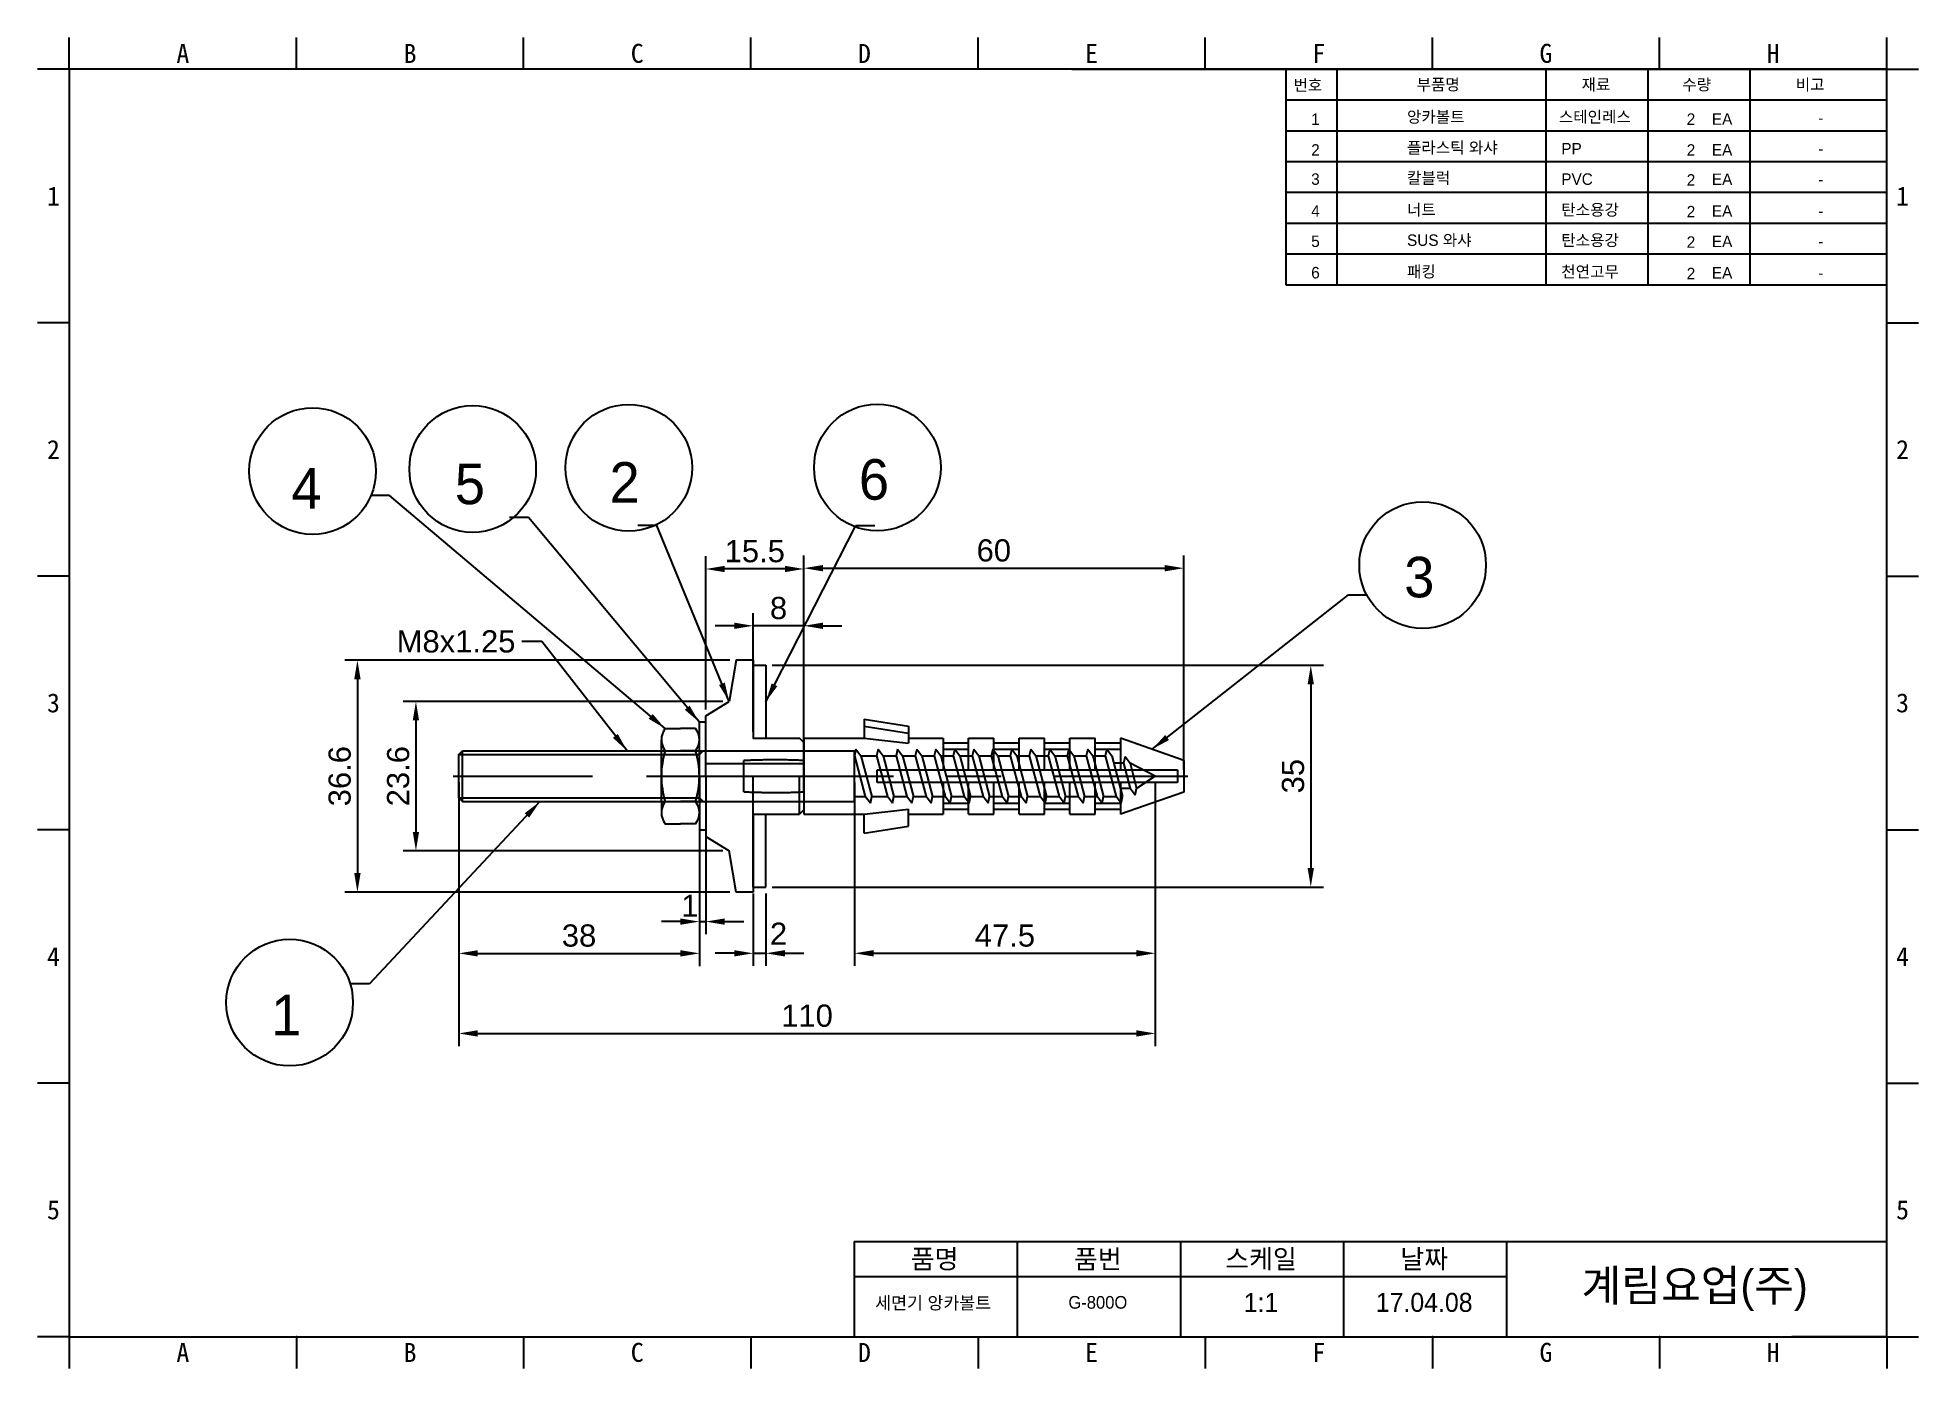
# Model space of a CAD drawing. Header units: millimetres. Extents: x 550 to 847, y 68 to 278.
import ezdxf

# ---------------------------------------------------------------- set-up
doc = ezdxf.new("R2010")
doc.units = ezdxf.units.MM
doc.header["$MEASUREMENT"] = 0
doc.linetypes.add('CENTER', pattern=[47.5, 22, -8.5, 8.5, -8.5])
doc.linetypes.add('CENTERX2', pattern=[101.6, 63.5, -12.7, 12.7, -12.7])
for name, color, linetype in [('2', 2, 'Continuous'), ('CEN', 1, 'CENTER'), ('DIM', 2, 'Continuous'), ('FORM', 7, 'Continuous'), ('OUT_G', 6, 'Continuous'), ('TEXT', 2, 'Continuous'), ('WORK', 4, 'Continuous'), ('WORK01', 254, 'Continuous'), ('WORK02', 5, 'Continuous'), ('WORK03', 211, 'Continuous')]:
    doc.layers.add(name, color=color, linetype=linetype)
doc.styles.add('Arial', font='arial.ttf')
doc.dimstyles.new('ISO-25', dxfattribs={"dimtxt": 3.5, "dimasz": 3, "dimexe": 2, "dimexo": 1, "dimgap": 1, "dimtad": 1, "dimtoh": 1, "dimzin": 1, "dimdsep": 46, "dimtxsty": 'Arial', "dimcen": 0, "dimadec": 1, "dimazin": 0, "dimtfac": 1, "dimtdec": 4, "dimtix": 1, "dimtmove": 1, "dimatfit": 3, "dimfxl": 0, "dimtolj": 1, "dimtzin": 1, "dimarcsym": 0})

# ---------------------------------------------------------------- blocks, each defined once
blk = doc.blocks.new('SDFCVXVCVER')
at = {"color": 0, "linetype": 'ByBlock', "lineweight": -2}
for p, q in [((2932.24, -305.44), (2934.64, -305.44)), ((2937.04, -305.44), (2934.64, -305.44)), ((2931.64, -316.94), (2931.64, -307.19)), ((2937.64, -316.94), (2937.64, -307.19)), ((2932.24, -308.94), (2934.64, -308.94)), ((2937.04, -308.94), (2934.64, -308.94)), ((2937.64, -312.94), (2937.64, -308.94)), ((2937.64, -312.94), (2937.64, -316.94)), ((2931.64, -316.94), (2931.64, -318.69)), ((2932.24, -316.94), (2934.64, -316.94)), ((2937.04, -316.94), (2934.64, -316.94)), ((2937.64, -316.94), (2937.64, -318.69)), ((2932.24, -320.44), (2934.64, -320.44)), ((2937.04, -320.44), (2934.64, -320.44))]:
    blk.add_line(p, q, dxfattribs=at)
for centre, radius, start, end in [((2934.49, -307.19), 2.85, 142.1507, 217.8493), ((2934.78, -307.19), 2.85, 322.1507, 37.8493), ((2945.27, -312.94), 13.63, 162.9385, 197.0615), ((2924, -312.94), 13.63, 342.9385, 17.0615), ((2934.49, -318.69), 2.85, 142.1507, 217.8493), ((2934.78, -318.69), 2.85, 322.1507, 37.8493)]:
    blk.add_arc(centre, radius, start, end, dxfattribs=at)
blk = doc.blocks.new('*D1')
at = {"layer": 'Defpoints', "color": 0}
for p in [(617, 161.95), (655, 161.95), (655, 133.99)]:
    blk.add_point(p, dxfattribs=at)
at = {"layer": 'DIM', "color": 0, "lineweight": -2}
for p, q in [((617, 160.95), (617, 131.99)), ((655, 160.95), (655, 131.99)), ((620, 133.99), (652, 133.99))]:
    blk.add_line(p, q, dxfattribs=at)
at = {"layer": 'DIM', "color": 0}
for points in [[(620, 134.49), (620, 133.49), (617, 133.99)], [(652, 134.49), (652, 133.49), (655, 133.99)]]:
    blk.add_solid(points, dxfattribs=at)
at = {"layer": 'DIM', "color": 0, "insert": (636, 136.78), "char_height": 3.5, "attachment_point": 5, "style": 'Arial'}
blk.add_mtext('\\A1;38', dxfattribs=at)
blk = doc.blocks.new('*D2')
at = {"layer": 'Defpoints', "color": 0}
for p in [(727, 161.95), (617, 158.55), (727, 121.35)]:
    blk.add_point(p, dxfattribs=at)
at = {"layer": 'DIM', "color": 0, "lineweight": -2}
for p, q in [((727, 160.95), (727, 119.35)), ((617, 157.55), (617, 119.35)), ((620, 121.35), (724, 121.35))]:
    blk.add_line(p, q, dxfattribs=at)
at = {"layer": 'DIM', "color": 0}
for points in [[(620, 121.85), (620, 120.85), (617, 121.35)], [(724, 121.85), (724, 120.85), (727, 121.35)]]:
    blk.add_solid(points, dxfattribs=at)
at = {"layer": 'DIM', "color": 0, "insert": (672, 124.14), "char_height": 3.5, "attachment_point": 5, "style": 'Arial'}
blk.add_mtext('\\A1;110', dxfattribs=at)
blk = doc.blocks.new('*D3')
at = {"layer": 'Defpoints', "color": 0}
for p in [(663.5, 185.68), (663.5, 167.95), (671.5, 167.28)]:
    blk.add_point(p, dxfattribs=at)
at = {"layer": 'DIM', "color": 0, "lineweight": -2}
for p, q in [((663.5, 168.95), (663.5, 187.68)), ((671.5, 168.28), (671.5, 187.68)), ((660.5, 185.68), (657.5, 185.68)), ((671.5, 185.68), (663.5, 185.68)), ((674.5, 185.68), (677.5, 185.68))]:
    blk.add_line(p, q, dxfattribs=at)
at = {"layer": 'DIM', "color": 0}
for points in [[(660.5, 186.18), (660.5, 185.18), (663.5, 185.68)], [(674.5, 186.18), (674.5, 185.18), (671.5, 185.68)]]:
    blk.add_solid(points, dxfattribs=at)
at = {"layer": 'DIM', "color": 0, "insert": (667.5, 188.47), "char_height": 3.5, "attachment_point": 5, "style": 'Arial'}
blk.add_mtext('\\A1;8', dxfattribs=at)
blk = doc.blocks.new('*D4')
at = {"layer": 'Defpoints', "color": 0}
for p in [(663.5, 144.45), (665.5, 144.45), (665.5, 134)]:
    blk.add_point(p, dxfattribs=at)
at = {"layer": 'DIM', "color": 0, "lineweight": -2}
for p, q in [((663.5, 143.45), (663.5, 132)), ((665.5, 143.45), (665.5, 132)), ((660.5, 134), (657.5, 134)), ((663.5, 134), (665.5, 134)), ((668.5, 134), (671.5, 134))]:
    blk.add_line(p, q, dxfattribs=at)
at = {"layer": 'DIM', "color": 0}
for points in [[(660.5, 134.5), (660.5, 133.5), (663.5, 134)], [(668.5, 134.5), (668.5, 133.5), (665.5, 134)]]:
    blk.add_solid(points, dxfattribs=at)
at = {"layer": 'DIM', "color": 0, "insert": (667.5, 137.09), "char_height": 3.5, "attachment_point": 5, "style": 'Arial'}
blk.add_mtext('\\A1;2', dxfattribs=at)
blk = doc.blocks.new('*D5')
at = {"layer": 'Defpoints', "color": 0}
for p in [(731.5, 194.77), (671.5, 161.95), (731.5, 161.95)]:
    blk.add_point(p, dxfattribs=at)
at = {"layer": 'DIM', "color": 0, "lineweight": -2}
for p, q in [((671.5, 162.95), (671.5, 196.77)), ((731.5, 162.95), (731.5, 196.77)), ((674.5, 194.77), (728.5, 194.77))]:
    blk.add_line(p, q, dxfattribs=at)
at = {"layer": 'DIM', "color": 0}
for points in [[(674.5, 195.27), (674.5, 194.27), (671.5, 194.77)], [(728.5, 195.27), (728.5, 194.27), (731.5, 194.77)]]:
    blk.add_solid(points, dxfattribs=at)
at = {"layer": 'DIM', "color": 0, "insert": (701.5, 197.56), "char_height": 3.5, "attachment_point": 5, "style": 'Arial'}
blk.add_mtext('\\A1;60', dxfattribs=at)
blk = doc.blocks.new('*D6')
at = {"layer": 'Defpoints', "color": 0}
for p in [(656, 194.65), (656, 171.45), (671.5, 167.28)]:
    blk.add_point(p, dxfattribs=at)
at = {"layer": 'DIM', "color": 0, "lineweight": -2}
for p, q in [((656, 172.45), (656, 196.65)), ((671.5, 168.28), (671.5, 196.65)), ((668.5, 194.65), (659, 194.65))]:
    blk.add_line(p, q, dxfattribs=at)
at = {"layer": 'DIM', "color": 0}
for points in [[(659, 195.15), (659, 194.15), (656, 194.65)], [(668.5, 195.15), (668.5, 194.15), (671.5, 194.65)]]:
    blk.add_solid(points, dxfattribs=at)
at = {"layer": 'DIM', "color": 0, "insert": (663.75, 197.44), "char_height": 3.5, "attachment_point": 5, "style": 'Arial'}
blk.add_mtext('\\A1;15.5', dxfattribs=at)
blk = doc.blocks.new('*D7')
at = {"layer": 'Defpoints', "color": 0}
for p in [(660.8, 180.25), (601, 143.65), (660.8, 143.65)]:
    blk.add_point(p, dxfattribs=at)
at = {"layer": 'DIM', "color": 0, "lineweight": -2}
for p, q in [((659.8, 180.25), (599, 180.25)), ((601, 177.25), (601, 146.65)), ((659.8, 143.65), (599, 143.65))]:
    blk.add_line(p, q, dxfattribs=at)
at = {"layer": 'DIM', "color": 0}
for points in [[(600.5, 177.25), (601.5, 177.25), (601, 180.25)], [(600.5, 146.65), (601.5, 146.65), (601, 143.65)]]:
    blk.add_solid(points, dxfattribs=at)
at = {"layer": 'DIM', "color": 0, "insert": (598.21, 161.95), "char_height": 3.5, "attachment_point": 5, "rotation": 90, "style": 'Arial'}
blk.add_mtext('\\A1;36.6', dxfattribs=at)
blk = doc.blocks.new('*D8')
at = {"layer": 'Defpoints', "color": 0}
for p in [(659.7, 173.75), (610.24, 150.15), (659.7, 150.15)]:
    blk.add_point(p, dxfattribs=at)
at = {"layer": 'DIM', "color": 0, "lineweight": -2}
for p, q in [((658.7, 173.75), (608.24, 173.75)), ((610.24, 170.75), (610.24, 153.15)), ((658.7, 150.15), (608.24, 150.15))]:
    blk.add_line(p, q, dxfattribs=at)
at = {"layer": 'DIM', "color": 0}
for points in [[(609.74, 170.75), (610.74, 170.75), (610.24, 173.75)], [(609.74, 153.15), (610.74, 153.15), (610.24, 150.15)]]:
    blk.add_solid(points, dxfattribs=at)
at = {"layer": 'DIM', "color": 0, "insert": (607.45, 161.95), "char_height": 3.5, "attachment_point": 5, "rotation": 90, "style": 'Arial'}
blk.add_mtext('\\A1;23.6', dxfattribs=at)
blk = doc.blocks.new('*D9')
at = {"layer": 'Defpoints', "color": 0}
for p in [(665.5, 179.45), (665.5, 144.45), (751.55, 144.45)]:
    blk.add_point(p, dxfattribs=at)
at = {"layer": 'DIM', "color": 0, "lineweight": -2}
for p, q in [((666.5, 179.45), (753.55, 179.45)), ((751.55, 176.45), (751.55, 147.45)), ((666.5, 144.45), (753.55, 144.45))]:
    blk.add_line(p, q, dxfattribs=at)
at = {"layer": 'DIM', "color": 0}
for points in [[(751.05, 176.45), (752.05, 176.45), (751.55, 179.45)], [(751.05, 147.45), (752.05, 147.45), (751.55, 144.45)]]:
    blk.add_solid(points, dxfattribs=at)
at = {"layer": 'DIM', "color": 0, "insert": (748.76, 161.95), "char_height": 3.5, "attachment_point": 5, "rotation": 90, "style": 'Arial'}
blk.add_mtext('\\A1;35', dxfattribs=at)
blk = doc.blocks.new('*D10')
at = {"layer": 'Defpoints', "color": 0}
for p in [(679.5, 161.95), (727, 161.95), (727, 134)]:
    blk.add_point(p, dxfattribs=at)
at = {"layer": 'DIM', "color": 0, "lineweight": -2}
for p, q in [((679.5, 160.95), (679.5, 132)), ((727, 160.95), (727, 132)), ((682.5, 134), (724, 134))]:
    blk.add_line(p, q, dxfattribs=at)
at = {"layer": 'DIM', "color": 0}
for points in [[(682.5, 134.5), (682.5, 133.5), (679.5, 134)], [(724, 134.5), (724, 133.5), (727, 134)]]:
    blk.add_solid(points, dxfattribs=at)
at = {"layer": 'DIM', "color": 0, "insert": (703.25, 136.78), "char_height": 3.5, "attachment_point": 5, "style": 'Arial'}
blk.add_mtext('\\A1;47.5', dxfattribs=at)
blk = doc.blocks.new('*D11')
at = {"layer": 'Defpoints', "color": 0}
for p in [(655, 153.45), (656, 153.45), (656, 139)]:
    blk.add_point(p, dxfattribs=at)
at = {"layer": 'DIM', "color": 0, "lineweight": -2}
for p, q in [((655, 152.45), (655, 137)), ((656, 152.45), (656, 137)), ((652, 139), (649, 139)), ((655, 139), (656, 139)), ((659, 139), (662, 139))]:
    blk.add_line(p, q, dxfattribs=at)
at = {"layer": 'DIM', "color": 0}
for points in [[(652, 139.5), (652, 138.5), (655, 139)], [(659, 139.5), (659, 138.5), (656, 139)]]:
    blk.add_solid(points, dxfattribs=at)
at = {"layer": 'DIM', "color": 0, "insert": (653.5, 141.51), "char_height": 3.5, "attachment_point": 5, "style": 'Arial'}
blk.add_mtext('\\A1;1', dxfattribs=at)

msp = doc.modelspace()

# ---------------------------------------------------------------- linework, layer by layer
at = {"color": 7}
for p, q in [((713.798, 273.5), (842.5, 273.5)), ((747.597, 239.515), (788.674, 239.515)), ((788.674, 239.515), (842.5, 239.515))]:
    msp.add_line(p, q, dxfattribs=at)
at = {"color": 0, "linetype": 'ByBlock', "lineweight": -2}
for p, q in [((747.597, 273.5), (747.597, 239.515)), ((842.5, 254.099), (842.5, 273.5)), ((747.597, 268.667), (788.674, 268.667)), ((788.674, 268.667), (842.5, 268.667))]:
    msp.add_line(p, q, dxfattribs=at)
at = {"color": 9, "linetype": 'Continuous'}
for p, q in [((755.651, 273.5), (755.651, 239.515)), ((788.674, 273.5), (788.674, 239.515)), ((804.783, 273.5), (804.783, 239.515)), ((820.891, 273.5), (820.891, 239.515)), ((747.597, 263.811), (788.674, 263.811)), ((788.674, 263.811), (842.5, 263.811)), ((747.597, 258.955), (788.674, 258.955)), ((788.674, 258.955), (842.5, 258.955))]:
    msp.add_line(p, q, dxfattribs=at)
at = {"color": 9}
for p, q in [((747.597, 254.095), (788.674, 254.095)), ((788.674, 254.095), (842.5, 254.095)), ((747.597, 249.235), (788.674, 249.235)), ((788.674, 249.235), (842.5, 249.235)), ((747.597, 244.375), (788.674, 244.375)), ((788.674, 244.375), (842.5, 244.375))]:
    msp.add_line(p, q, dxfattribs=at)
at = {"layer": 'CEN', "linetype": 'CENTER'}
msp.add_open_spline([(616.138, 161.951), (674.136, 161.951), (732.134, 161.951)], degree=2, dxfattribs=at)
at = {"layer": 'FORM'}
for p, q in [((555.5, 273.5), (555.5, 278.5)), ((591.375, 273.5), (591.375, 278.5)), ((627.25, 273.5), (627.25, 278.5)), ((663.125, 273.5), (663.125, 278.5)), ((699, 273.5), (699, 278.5)), ((734.875, 273.5), (734.875, 278.5)), ((770.75, 273.5), (770.75, 278.5)), ((806.625, 273.5), (806.625, 278.5)), ((842.5, 273.5), (842.5, 278.5)), ((555.5, 273.5), (550.5, 273.5)), ((842.5, 273.5), (555.5, 273.5)), ((555.5, 273.5), (555.5, 73.5)), ((797.5, 273.5), (812.5, 273.5)), ((827.5, 273.5), (812.5, 273.5)), ((842.5, 73.5), (842.5, 273.5)), ((842.5, 273.5), (847.5, 273.5)), ((555.5, 233.5), (550.5, 233.5)), ((842.5, 233.5), (847.5, 233.5)), ((555.5, 193.5), (550.5, 193.5)), ((842.5, 193.5), (847.5, 193.5)), ((555.5, 153.5), (550.5, 153.5)), ((842.5, 153.5), (847.5, 153.5)), ((555.5, 113.5), (550.5, 113.5)), ((842.5, 113.5), (847.5, 113.5)), ((679.421, 88.5), (842.5, 88.5)), ((679.421, 88.5), (679.421, 73.5)), ((705.191, 88.5), (705.191, 73.5)), ((730.961, 88.5), (730.961, 73.5)), ((756.73, 88.5), (756.73, 73.5)), ((782.5, 73.5), (782.5, 88.5)), ((782.5, 73.5), (782.5, 88.5)), ((679.421, 83), (782.5, 83)), ((555.5, 73.5), (550.5, 73.5)), ((555.5, 73.5), (842.5, 73.5)), ((555.5, 73.5), (555.5, 68.5)), ((555.5, 73.5), (580.5, 73.5)), ((591.375, 73.5), (591.375, 68.5)), ((627.25, 73.5), (627.25, 68.5)), ((663.125, 73.5), (663.125, 68.5)), ((699, 73.5), (699, 68.5)), ((734.875, 73.5), (734.875, 68.5)), ((770.75, 73.5), (770.75, 68.5)), ((806.625, 73.5), (806.625, 68.5)), ((842.5, 73.5), (827.5, 73.5)), ((842.5, 73.5), (842.5, 68.5)), ((842.5, 73.5), (847.5, 73.5))]:
    msp.add_line(p, q, dxfattribs=at)
for p in [(555.5, 233.5), (555.5, 193.5), (555.5, 153.5), (555.5, 113.5), (591.375, 73.5), (770.75, 73.5), (806.625, 73.5)]:
    msp.add_point(p, dxfattribs=at)
at = {"layer": 'OUT_G'}
for centre in [(593.924, 210.096), (619.201, 210.425), (643.843, 210.617), (683.105, 210.663), (769.218, 195.256), (590.301, 126.221)]:
    msp.add_circle(centre, 10, dxfattribs=at)
at = {"layer": 'WORK'}
for p, q in [((617, 165.351), (617.6, 165.951)), ((617, 165.351), (655, 165.351)), ((617, 158.551), (617, 165.351)), ((617.6, 157.951), (617.6, 165.951)), ((617.6, 165.951), (679.5, 165.951)), ((654.4, 165.951), (652, 165.951)), ((655, 165.351), (655.6, 165.951)), ((655, 157.951), (655, 165.951)), ((655.6, 165.951), (658.902, 165.951)), ((662, 159.485), (662, 164.416)), ((671.5, 159.485), (671.5, 164.416)), ((679.722, 166.201), (679.486, 165.151)), ((679.486, 165.151), (681.201, 158.751)), ((679.5, 157.951), (679.5, 165.951)), ((679.722, 166.201), (680.521, 165.151)), ((680.521, 165.151), (682.984, 165.151)), ((680.521, 165.151), (682.236, 158.751)), ((683.221, 166.201), (682.984, 165.151)), ((682.984, 165.151), (684.699, 158.751)), ((683.221, 166.201), (684.02, 165.151)), ((684.02, 165.151), (686.057, 165.151)), ((684.02, 165.151), (685.735, 158.751)), ((686.293, 166.201), (686.057, 165.151)), ((686.057, 165.151), (687.772, 158.751)), ((686.293, 166.201), (687.092, 165.151)), ((687.092, 165.151), (689.083, 165.151)), ((687.092, 165.151), (688.807, 158.751)), ((689.319, 166.201), (689.083, 165.151)), ((689.083, 165.151), (690.798, 158.751)), ((689.319, 166.201), (690.118, 165.151)), ((690.118, 165.151), (691.833, 158.751)), ((690.118, 165.151), (692.083, 165.151)), ((692.319, 166.201), (692.083, 165.151)), ((692.083, 165.151), (693.798, 158.751)), ((692.319, 166.201), (693.118, 165.151)), ((693.118, 165.151), (695.083, 165.151)), ((693.118, 165.151), (694.833, 158.751)), ((695.319, 166.201), (695.083, 165.151)), ((695.083, 165.151), (696.798, 158.751)), ((695.319, 166.201), (696.118, 165.151)), ((696.118, 165.151), (698.083, 165.151)), ((696.118, 165.151), (697.833, 158.751)), ((698.319, 166.201), (698.083, 165.151)), ((698.083, 165.151), (699.798, 158.751)), ((698.319, 166.201), (699.118, 165.151)), ((699.118, 165.151), (701.083, 165.151)), ((699.118, 165.151), (700.833, 158.751)), ((701.319, 166.201), (701.083, 165.151)), ((701.083, 165.151), (702.798, 158.751)), ((701.319, 166.201), (702.118, 165.151)), ((702.118, 165.151), (703.833, 158.751)), ((702.118, 165.151), (704.083, 165.151)), ((704.319, 166.201), (704.083, 165.151)), ((704.083, 165.151), (705.798, 158.751)), ((704.319, 166.201), (705.118, 165.151)), ((705.118, 165.151), (707.083, 165.151)), ((705.118, 165.151), (706.833, 158.751)), ((707.319, 166.201), (707.083, 165.151)), ((707.083, 165.151), (708.798, 158.751)), ((707.319, 166.201), (708.118, 165.151)), ((708.118, 165.151), (710.083, 165.151)), ((708.118, 165.151), (709.833, 158.751)), ((710.319, 166.201), (710.083, 165.151)), ((710.083, 165.151), (711.798, 158.751)), ((710.319, 166.201), (711.118, 165.151)), ((711.118, 165.151), (713.083, 165.151)), ((711.118, 165.151), (712.833, 158.751)), ((713.319, 166.201), (713.083, 165.151)), ((713.083, 165.151), (714.798, 158.751)), ((713.319, 166.201), (714.118, 165.151)), ((714.118, 165.151), (715.833, 158.751)), ((714.118, 165.151), (716.083, 165.151)), ((716.319, 166.201), (716.083, 165.151)), ((716.083, 165.151), (717.798, 158.751)), ((716.319, 166.201), (717.118, 165.151)), ((717.118, 165.151), (719.083, 165.151)), ((717.118, 165.151), (718.833, 158.751)), ((719.319, 166.201), (719.083, 165.151)), ((719.083, 165.151), (720.798, 158.751)), ((719.319, 166.201), (720.118, 165.151)), ((720.118, 165.151), (721.833, 158.751)), ((721.994, 163.991), (720.429, 163.991)), ((722.23, 165.041), (721.994, 163.991)), ((721.994, 163.991), (723.005, 159.983)), ((722.23, 165.041), (723.029, 163.991)), ((723.029, 163.991), (724.04, 159.983)), ((727, 161.951), (723.029, 163.991)), ((727, 161.951), (724.04, 159.983)), ((617, 158.551), (655, 158.551)), ((617, 158.551), (617.6, 157.951)), ((617.6, 157.951), (679.5, 157.951)), ((655, 158.551), (655.6, 157.951)), ((655.6, 157.951), (658.902, 157.951)), ((679.5, 158.751), (681.201, 158.751)), ((682, 157.701), (681.201, 158.751)), ((682, 157.701), (682.236, 158.751)), ((682.236, 158.751), (684.699, 158.751)), ((685.498, 157.701), (684.699, 158.751)), ((685.498, 157.701), (685.735, 158.751)), ((685.735, 158.751), (687.772, 158.751)), ((688.571, 157.701), (687.772, 158.751)), ((688.571, 157.701), (688.807, 158.751)), ((688.807, 158.751), (690.798, 158.751)), ((691.597, 157.701), (690.798, 158.751)), ((691.597, 157.701), (691.833, 158.751)), ((691.833, 158.751), (693.798, 158.751)), ((694.597, 157.701), (693.798, 158.751)), ((694.597, 157.701), (694.833, 158.751)), ((694.833, 158.751), (696.798, 158.751)), ((697.597, 157.701), (696.798, 158.751)), ((697.597, 157.701), (697.833, 158.751)), ((697.833, 158.751), (699.798, 158.751)), ((700.597, 157.701), (699.798, 158.751)), ((700.597, 157.701), (700.833, 158.751)), ((700.833, 158.751), (702.798, 158.751)), ((703.597, 157.701), (702.798, 158.751)), ((703.597, 157.701), (703.833, 158.751)), ((703.833, 158.751), (705.798, 158.751)), ((706.597, 157.701), (705.798, 158.751)), ((706.597, 157.701), (706.833, 158.751)), ((706.833, 158.751), (708.798, 158.751)), ((709.597, 157.701), (708.798, 158.751)), ((709.597, 157.701), (709.833, 158.751)), ((709.833, 158.751), (711.798, 158.751)), ((712.597, 157.701), (711.798, 158.751)), ((712.597, 157.701), (712.833, 158.751)), ((712.833, 158.751), (714.798, 158.751)), ((715.597, 157.701), (714.798, 158.751)), ((715.597, 157.701), (715.833, 158.751)), ((715.833, 158.751), (717.798, 158.751)), ((718.597, 157.701), (717.798, 158.751)), ((718.597, 157.701), (718.833, 158.751)), ((718.833, 158.751), (720.798, 158.751)), ((721.597, 157.701), (720.798, 158.751)), ((723.005, 159.983), (721.503, 159.983)), ((721.597, 157.701), (721.833, 158.751)), ((723.804, 158.933), (723.005, 159.983)), ((723.804, 158.933), (724.04, 159.983))]:
    msp.add_line(p, q, dxfattribs=at)
for points in [[(671.5, 164.416), (667.556, 164.633), (662, 164.416)], [(662, 159.485), (667.556, 159.269), (671.5, 159.485)]]:
    msp.add_rational_spline(points, [1, 0.999064632773, 1], degree=2, dxfattribs=at)
at = {"layer": 'WORK01'}
for p, q in [((681, 170.951), (681, 167.951)), ((681, 170.951), (688, 169.847)), ((681, 169.847), (688, 168.744)), ((688, 169.847), (688, 167.172)), ((671.5, 167.951), (681, 167.951)), ((681, 167.951), (688, 167.172)), ((688, 167.951), (693.5, 167.951)), ((693.5, 167.951), (693.5, 166.193)), ((697.5, 167.148), (693.5, 167.148)), ((697.5, 166.193), (697.5, 167.951)), ((697.5, 167.951), (701.5, 167.951)), ((701.5, 166.193), (701.5, 167.951)), ((705.5, 167.148), (701.5, 167.148)), ((705.5, 166.193), (705.5, 167.951)), ((705.5, 167.951), (709.5, 167.951)), ((709.5, 166.193), (709.5, 167.951)), ((713.5, 167.148), (709.5, 167.148)), ((713.5, 166.193), (713.5, 167.951)), ((713.5, 167.951), (717.5, 167.951)), ((717.5, 166.193), (717.5, 167.951)), ((721.5, 167.148), (717.5, 167.148)), ((721.5, 167.951), (721.5, 166.193)), ((731.5, 164.451), (721.5, 167.951)), ((693.5, 166.193), (697.5, 166.193)), ((693.5, 166.193), (693.5, 162.951)), ((697.5, 163.708), (697.5, 166.193)), ((697.5, 162.951), (697.5, 163.708)), ((701.5, 163.708), (701.5, 166.193)), ((701.5, 166.193), (705.5, 166.193)), ((701.5, 162.951), (701.5, 163.708)), ((705.5, 163.708), (705.5, 166.193)), ((705.5, 162.951), (705.5, 163.708)), ((709.5, 163.708), (709.5, 166.193)), ((709.5, 166.193), (713.5, 166.193)), ((709.5, 162.951), (709.5, 163.708)), ((713.5, 163.708), (713.5, 166.193)), ((713.5, 162.951), (713.5, 163.708)), ((717.5, 163.708), (717.5, 166.193)), ((717.5, 166.193), (721.5, 166.193)), ((717.5, 162.951), (717.5, 163.708)), ((721.5, 166.193), (721.5, 162.951)), ((731.5, 164.451), (731.5, 159.451)), ((683.1, 160.951), (683.1, 162.951)), ((683.1, 162.951), (693.5, 162.951)), ((693.5, 160.951), (683.1, 160.951)), ((693.5, 162.951), (697.5, 162.951)), ((693.5, 160.951), (693.5, 157.708)), ((697.5, 160.951), (693.5, 160.951)), ((697.5, 162.951), (701.5, 162.951)), ((697.5, 160.193), (697.5, 160.951)), ((701.5, 160.951), (697.5, 160.951)), ((701.5, 162.951), (705.5, 162.951)), ((701.5, 160.193), (701.5, 160.951)), ((705.5, 160.951), (701.5, 160.951)), ((705.5, 162.951), (709.5, 162.951)), ((705.5, 160.193), (705.5, 160.951)), ((709.5, 160.951), (705.5, 160.951)), ((709.5, 162.951), (713.5, 162.951)), ((709.5, 160.193), (709.5, 160.951)), ((713.5, 160.951), (709.5, 160.951)), ((713.5, 162.951), (717.5, 162.951)), ((713.5, 160.193), (713.5, 160.951)), ((717.5, 160.951), (713.5, 160.951)), ((717.5, 162.951), (721.5, 162.951)), ((717.5, 160.193), (717.5, 160.951)), ((721.5, 160.951), (717.5, 160.951)), ((721.5, 160.951), (721.5, 157.708)), ((730.5, 162.951), (730.5, 160.951)), ((693.5, 157.708), (693.5, 155.951)), ((693.5, 157.708), (697.5, 157.708)), ((697.5, 157.708), (697.5, 160.193)), ((697.5, 155.951), (697.5, 157.708)), ((701.5, 157.708), (701.5, 160.193)), ((701.5, 155.951), (701.5, 157.708)), ((701.5, 157.708), (705.5, 157.708)), ((705.5, 157.708), (705.5, 160.193)), ((705.5, 155.951), (705.5, 157.708)), ((709.5, 157.708), (709.5, 160.193)), ((709.5, 155.951), (709.5, 157.708)), ((709.5, 157.708), (713.5, 157.708)), ((713.5, 157.708), (713.5, 160.193)), ((713.5, 155.951), (713.5, 157.708)), ((717.5, 157.708), (717.5, 160.193)), ((717.5, 157.708), (721.5, 157.708)), ((717.5, 155.951), (717.5, 157.708)), ((731.5, 159.451), (721.5, 155.951)), ((721.5, 157.708), (721.5, 155.951)), ((671.5, 155.951), (681, 155.951)), ((681, 155.951), (688, 156.729)), ((681, 152.951), (681, 155.951)), ((688, 154.054), (688, 156.729)), ((688, 155.951), (693.5, 155.951)), ((693.5, 156.753), (697.5, 156.753)), ((697.5, 155.951), (701.5, 155.951)), ((701.5, 156.753), (705.5, 156.753)), ((705.5, 155.951), (709.5, 155.951)), ((709.5, 156.753), (713.5, 156.753)), ((713.5, 155.951), (717.5, 155.951)), ((717.5, 156.753), (721.5, 156.753)), ((681, 152.951), (688, 154.054))]:
    msp.add_line(p, q, dxfattribs=at)
msp.add_open_spline([(671.5, 167.951), (671.5, 161.951), (671.5, 155.951)], degree=2, dxfattribs=at)
for points in [[(721.5, 162.951), (727.702, 162.951), (730.5, 162.951)], [(730.5, 160.951), (727.702, 160.951), (721.5, 160.951)]]:
    msp.add_rational_spline(points, [1, 1.07497883791, 1], degree=2, dxfattribs=at)
at = {"layer": 'WORK02'}
for p, q in [((663.5, 180.251), (663.5, 167.951)), ((656, 161.951), (656, 171.451)), ((663.5, 167.951), (670.833, 167.951)), ((671.5, 167.284), (670.833, 167.951)), ((671.5, 161.951), (671.5, 167.284)), ((656, 163.951), (671.5, 163.951)), ((656, 161.951), (656, 152.451)), ((663.5, 155.951), (663.5, 161.951)), ((670.833, 155.951), (670.833, 161.951)), ((671.5, 161.951), (671.5, 156.617)), ((663.5, 155.951), (663.5, 143.651)), ((663.5, 155.951), (670.833, 155.951)), ((671.5, 156.617), (670.833, 155.951))]:
    msp.add_line(p, q, dxfattribs=at)
at = {"layer": 'WORK02', "linetype": 'CENTER'}
msp.add_line((654.961, 161.951), (671.5, 161.951), dxfattribs=at)
at = {"layer": 'WORK02'}
for points in [[(663.5, 180.251), (660.8, 180.251), (659.7, 173.751)], [(656, 171.451), (659.7, 173.751)], [(656, 152.451), (659.7, 150.151)], [(663.5, 143.651), (660.8, 143.651), (659.7, 150.151)]]:
    msp.add_lwpolyline(points, dxfattribs=at)
at = {"layer": 'WORK03'}
for p, q in [((663.5, 179.451), (665.5, 179.451)), ((665.5, 179.451), (665.5, 167.951)), ((655, 161.951), (655, 170.451)), ((656, 170.451), (655, 170.451)), ((656, 161.951), (656, 170.451)), ((655, 161.951), (655, 153.451)), ((656, 161.951), (656, 153.451)), ((665.5, 144.451), (665.5, 155.951)), ((656, 153.451), (655, 153.451)), ((663.5, 144.451), (665.5, 144.451))]:
    msp.add_line(p, q, dxfattribs=at)
for points in [[(663.5, 179.451), (663.5, 167.951), (665.5, 167.951)], [(663.5, 144.451), (663.5, 155.951), (665.5, 155.951)]]:
    msp.add_lwpolyline(points, dxfattribs=at)

# ---------------------------------------------------------------- block references
at = {"layer": 'WORK02'}
msp.add_blockref('SDFCVXVCVER', (-2282.635, 474.895), dxfattribs=at)

# ---------------------------------------------------------------- texts
at = {"layer": '2', "color": 2, "char_height": 1.81223, "attachment_point": 7, "line_spacing_factor": 0.963855}
for s, insert, width in [('\\fﾸﾼ\uffc0ﾺ ﾰ￭ﾵ\ufff1;번호', (748.817, 269.949), 6.26515), ('\\fﾸﾼ\uffc0ﾺ ﾰ￭ﾵ\ufff1;부품명', (768.259, 269.995), 8.80228), ('\\fﾸﾼ\uffc0ﾺ ﾰ￭ﾵ\ufff1;재료', (794.311, 269.995), 6.48521), ('\\fﾸﾼ\uffc0ﾺ ﾰ￭ﾵ\ufff1;수량', (810.219, 269.995), 6.52404), ('\\fﾸﾼ\uffc0ﾺ ﾰ￭ﾵ\ufff1;비고', (828.14, 269.995), 6.34282)]:
    msp.add_mtext(s, dxfattribs=dict(at, insert=insert, width=width))
at = {"layer": '2', "char_height": 1.81223, "attachment_point": 7, "line_spacing_factor": 0.963855}
for s, insert, width in [('\\fﾸﾼ\uffc0ﾺ ﾰ￭ﾵ\ufff1;1', (751.616, 264.736), 2.83485), ('\\fﾸﾼ\uffc0ﾺ ﾰ￭ﾵ\ufff1;앙카볼트', (766.747, 264.898), 11.41707), ('\\fﾸﾼ\uffc0ﾺ ﾰ￭ﾵ\ufff1;스테인레스', (790.723, 264.898), 14.00597), ('\\fﾸﾼ\uffc0ﾺ ﾰ￭ﾵ\ufff1;2', (810.916, 264.736), 2.92546), ('\\fﾸﾼ\uffc0ﾺ ﾰ￭ﾵ\ufff1;EA', (814.89, 264.749), 4.50469), ('\\fﾸﾼ\uffc0ﾺ ﾰ￭ﾵ\ufff1;-', (831.688, 264.937), 2.51124), ('\\fﾸﾼ\uffc0ﾺ ﾰ￭ﾵ\ufff1;2', (751.616, 259.868), 2.92546), ('\\fﾸﾼ\uffc0ﾺ ﾰ￭ﾵ\ufff1;플라스틱 와샤', (766.747, 260.03), 17.43627), ('\\fﾸﾼ\uffc0ﾺ ﾰ￭ﾵ\ufff1;PP', (791.109, 260.069), 4.33642), ('\\fﾸﾼ\uffc0ﾺ ﾰ￭ﾵ\ufff1;2', (810.916, 259.868), 2.92546), ('\\fﾸﾼ\uffc0ﾺ ﾰ￭ﾵ\ufff1;EA', (814.89, 259.881), 4.50469), ('\\fﾸﾼ\uffc0ﾺ ﾰ￭ﾵ\ufff1;-', (831.688, 260.069), 2.51124), ('\\fﾸﾼ\uffc0ﾺ ﾰ￭ﾵ\ufff1;3', (751.616, 255.244), 2.86074), ('\\fﾸﾼ\uffc0ﾺ ﾰ￭ﾵ\ufff1;칼블럭', (766.747, 255.244), 8.7505), ('\\fﾸﾼ\uffc0ﾺ ﾰ￭ﾵ\ufff1;PVC', (791.109, 255.244), 6.05804), ('\\fﾸﾼ\uffc0ﾺ ﾰ￭ﾵ\ufff1;2', (810.916, 255.142), 2.92546), ('\\fﾸﾼ\uffc0ﾺ ﾰ￭ﾵ\ufff1;EA', (814.89, 255.244), 4.50469), ('\\fﾸﾼ\uffc0ﾺ ﾰ￭ﾵ\ufff1;-', (831.688, 255.244), 2.51124), ('\\fﾸﾼ\uffc0ﾺ ﾰ￭ﾵ\ufff1;너트', (766.747, 250.238), 6.31693), ('\\fﾸﾼ\uffc0ﾺ ﾰ￭ﾵ\ufff1;탄소용강', (791.109, 250.238), 11.3394), ('\\fﾸﾼ\uffc0ﾺ ﾰ￭ﾵ\ufff1;4', (751.616, 250.238), 3.09374), ('\\fﾸﾼ\uffc0ﾺ ﾰ￭ﾵ\ufff1;2', (810.916, 250.137), 2.92546), ('\\fﾸﾼ\uffc0ﾺ ﾰ￭ﾵ\ufff1;EA', (814.89, 250.238), 4.50469), ('\\fﾸﾼ\uffc0ﾺ ﾰ￭ﾵ\ufff1;-', (831.688, 250.238), 2.51124), ('\\fﾸﾼ\uffc0ﾺ ﾰ￭ﾵ\ufff1;5', (751.616, 245.437), 2.82191), ('\\fﾸﾼ\uffc0ﾺ ﾰ￭ﾵ\ufff1;SUS 와샤', (766.747, 245.437), 11.92191), ('\\fﾸﾼ\uffc0ﾺ ﾰ￭ﾵ\ufff1;탄소용강', (791.109, 245.437), 11.3394), ('\\fﾸﾼ\uffc0ﾺ ﾰ￭ﾵ\ufff1;2', (810.916, 245.335), 2.92546), ('\\fﾸﾼ\uffc0ﾺ ﾰ￭ﾵ\ufff1;EA', (814.89, 245.437), 4.50469), ('\\fﾸﾼ\uffc0ﾺ ﾰ￭ﾵ\ufff1;-', (831.688, 245.437), 2.51124), ('\\fﾸﾼ\uffc0ﾺ ﾰ￭ﾵ\ufff1;6', (751.616, 240.476), 2.95135), ('\\fﾸﾼ\uffc0ﾺ ﾰ￭ﾵ\ufff1;패킹', (766.747, 240.476), 6.32987), ('\\fﾸﾼ\uffc0ﾺ ﾰ￭ﾵ\ufff1;천연고무', (791.109, 240.476), 11.46885), ('\\fﾸﾼ\uffc0ﾺ ﾰ￭ﾵ\ufff1;2', (810.916, 240.374), 2.92546), ('\\fﾸﾼ\uffc0ﾺ ﾰ￭ﾵ\ufff1;EA', (814.89, 240.476), 4.50469), ('\\fﾸﾼ\uffc0ﾺ ﾰ￭ﾵ\ufff1;-', (831.688, 240.476), 2.51124)]:
    msp.add_mtext(s, dxfattribs=dict(at, insert=insert, width=width))
at = {"layer": 'DIM', "insert": (625.95, 184.972), "char_height": 3.5, "width": 21.59036, "attachment_point": 3, "line_spacing_factor": 0.963855}
msp.add_mtext('\\fArial;M8x1.25', dxfattribs=at)
at = {"layer": 'FORM', "char_height": 3, "attachment_point": 5}
for s, width, insert in [('A', 5, (573.437, 276)), ('B', 5, (609.312, 276)), ('C', 5, (645.187, 276)), ('D', 5, (681.062, 276)), ('E', 5, (716.937, 276)), ('F', 5, (752.812, 276)), ('G', 5, (788.687, 276)), ('H', 5, (824.562, 276)), ('1', 40, (553, 253.5)), ('1', 40, (845, 253.5)), ('2', 40, (553, 213.5)), ('2', 40, (845, 213.5)), ('3', 40, (553, 173.5)), ('3', 40, (845, 173.5)), ('4', 40, (553, 133.5)), ('4', 40, (845, 133.5)), ('5', 40, (553, 93.5)), ('5', 40, (845, 93.5)), ('A', 5, (573.437, 71)), ('B', 5, (609.312, 71)), ('C', 5, (645.187, 71)), ('D', 5, (681.062, 71)), ('E', 5, (716.937, 71)), ('F', 5, (752.812, 71)), ('G', 5, (788.687, 71)), ('H', 5, (824.562, 71))]:
    msp.add_mtext_dynamic_manual_height_columns(s, width=width, gutter_width=12.5, heights=[0], dxfattribs=dict(at, insert=insert))
at = {"layer": 'OUT_G', "char_height": 6.4, "attachment_point": 7, "line_spacing_factor": 0.963855}
for s, insert, width in [('\\fﾸﾼ\uffc0ﾺ ﾰ￭ﾵ\ufff1;5', (616.386, 204.783), 9.96571), ('\\fﾸﾼ\uffc0ﾺ ﾰ￭ﾵ\ufff1;2', (640.819, 205.112), 10.33143), ('\\fﾸﾼ\uffc0ﾺ ﾰ￭ﾵ\ufff1;6', (680.196, 205.487), 10.42286), ('\\fﾸﾼ\uffc0ﾺ ﾰ￭ﾵ\ufff1;4', (590.568, 204.161), 10.92571), ('\\fﾸﾼ\uffc0ﾺ ﾰ￭ﾵ\ufff1;3', (766.309, 190.08), 10.10286), ('\\fﾸﾼ\uffc0ﾺ ﾰ￭ﾵ\ufff1;1', (587.391, 121.046), 10.01143)]:
    msp.add_mtext(s, dxfattribs=dict(at, insert=insert, width=width))
at = {"layer": 'TEXT', "linetype": 'CENTERX2', "attachment_point": 5}
for s, insert, char_height in [('{\\fHYGothic-Medium|b0|i0|c129|p18;품명}', (692.152, 85.605), 3), ('{\\fHYGothic-Medium|b0|i0|c129|p18;품번}', (717.922, 85.605), 3), ('{\\fHYGothic-Medium|b0|i0|c129|p18;스케일}', (743.692, 85.605), 3), ('{\\fHYGothic-Medium|b0|i0|c129|p18;날짜}', (769.461, 85.605), 3), ('{\\fHYGothic-Medium|b0|i0|c129|p18;계림요업(주)}', (812.174, 80.83), 5), ('{\\fHYGothic-Medium|b0|i0|c129|p18;1:1}', (743.692, 78.894), 3), ('{\\fHYGothic-Medium|b0|i0|c129|p18;17.04.08}', (769.461, 78.894), 3), ('{\\fHYGothic-Medium|b0|i0|c129|p18;세면기 앙카볼트}', (691.919, 78.718), 2), ('{\\fHYGothic-Medium|b0|i0|c129|p18;G-800O}', (717.922, 78.902), 2)]:
    msp.add_mtext_dynamic_manual_height_columns(s, width=60, gutter_width=12.5, heights=[0], dxfattribs=dict(at, insert=insert, char_height=char_height))

# ---------------------------------------------------------------- dimensions: what is measured, and where the dimension line sits
at = {"layer": 'DIM'}
for base, p1, p2, text, picture, middle in [((656, 194.653), (671.5, 167.284), (656, 171.451), '15.5', '*D6', (663.75, 197.44)), ((731.5, 194.773), (671.5, 161.951), (731.5, 161.951), '60', '*D5', (701.5, 197.56)), ((663.5, 185.682), (671.5, 167.284), (663.5, 167.951), '8', '*D3', (667.5, 188.469)), ((655, 133.992), (617, 161.951), (655, 161.951), '38', '*D1', (636, 136.78)), ((727, 121.353), (617, 158.551), (727, 161.951), '110', '*D2', (672, 124.14)), ((727, 134), (679.5, 161.951), (727, 161.951), '47.5', '*D10', (703.25, 136.78))]:
    dim = msp.add_linear_dim(base=base, p1=p1, p2=p2, text=text, dimstyle='ISO-25', dxfattribs=at)
    dim.commit()
    dim.dimension.update_dxf_attribs({"geometry": picture, "text_midpoint": middle})
for base, p1, p2, text, picture, middle in [((600.998, 143.651), (660.8, 180.251), (660.8, 143.651), '36.6', '*D7', (598.21, 161.951)), ((751.55, 144.451), (665.5, 179.451), (665.5, 144.451), '35', '*D9', (748.762, 161.951)), ((610.239, 150.151), (659.7, 173.751), (659.7, 150.151), '23.6', '*D8', (607.45, 161.951))]:
    dim = msp.add_linear_dim(base=base, p1=p1, p2=p2, angle=90, text=text, dimstyle='ISO-25', dxfattribs=at)
    dim.commit()
    dim.dimension.update_dxf_attribs({"geometry": picture, "text_midpoint": middle})
for base, p1, p2, text, picture, middle in [((656, 139), (655, 153.451), (656, 153.451), '1', '*D11', (653.5, 138.75)), ((665.5, 134), (663.5, 144.451), (665.5, 144.451), '2', '*D4', (667.5, 134.333))]:
    dim = msp.add_linear_dim(base=base, p1=p1, p2=p2, text=text, dimstyle='ISO-25', dxfattribs=at)
    dim.commit()
    dim.dimension.update_dxf_attribs({"geometry": picture, "text_midpoint": middle, "dimtype": 128})

# ---------------------------------------------------------------- leaders
at = {"layer": 'DIM', "annotation_type": 0, "has_hookline": 1, "hookline_direction": 1, "text_width": 18.195}
msp.add_leader([(643.579, 165.951), (630.099, 183.222), (626.95, 183.222)], dimstyle='ISO-25', override={"dimgap": 1, "dimtad": 0}, dxfattribs=at)
at = {"layer": 'OUT_G'}
for points in [[(649.6, 169.451), (606.086, 206.254), (603.086, 206.254)], [(655, 170.451), (628.013, 202.798), (625.013, 202.798)], [(659.7, 173.751), (648.3, 201.536), (645.3, 201.536)], [(665.5, 173.701), (679.7, 201.5), (682.7, 201.5)], [(726.5, 166.201), (757.533, 190.57), (760.533, 190.57)], [(629.824, 157.951), (602.887, 129.17), (599.887, 129.17)]]:
    msp.add_leader(points, dimstyle='ISO-25', override={"dimgap": 1, "dimtad": 0}, dxfattribs=at)

doc.saveas('drawing.dxf')
